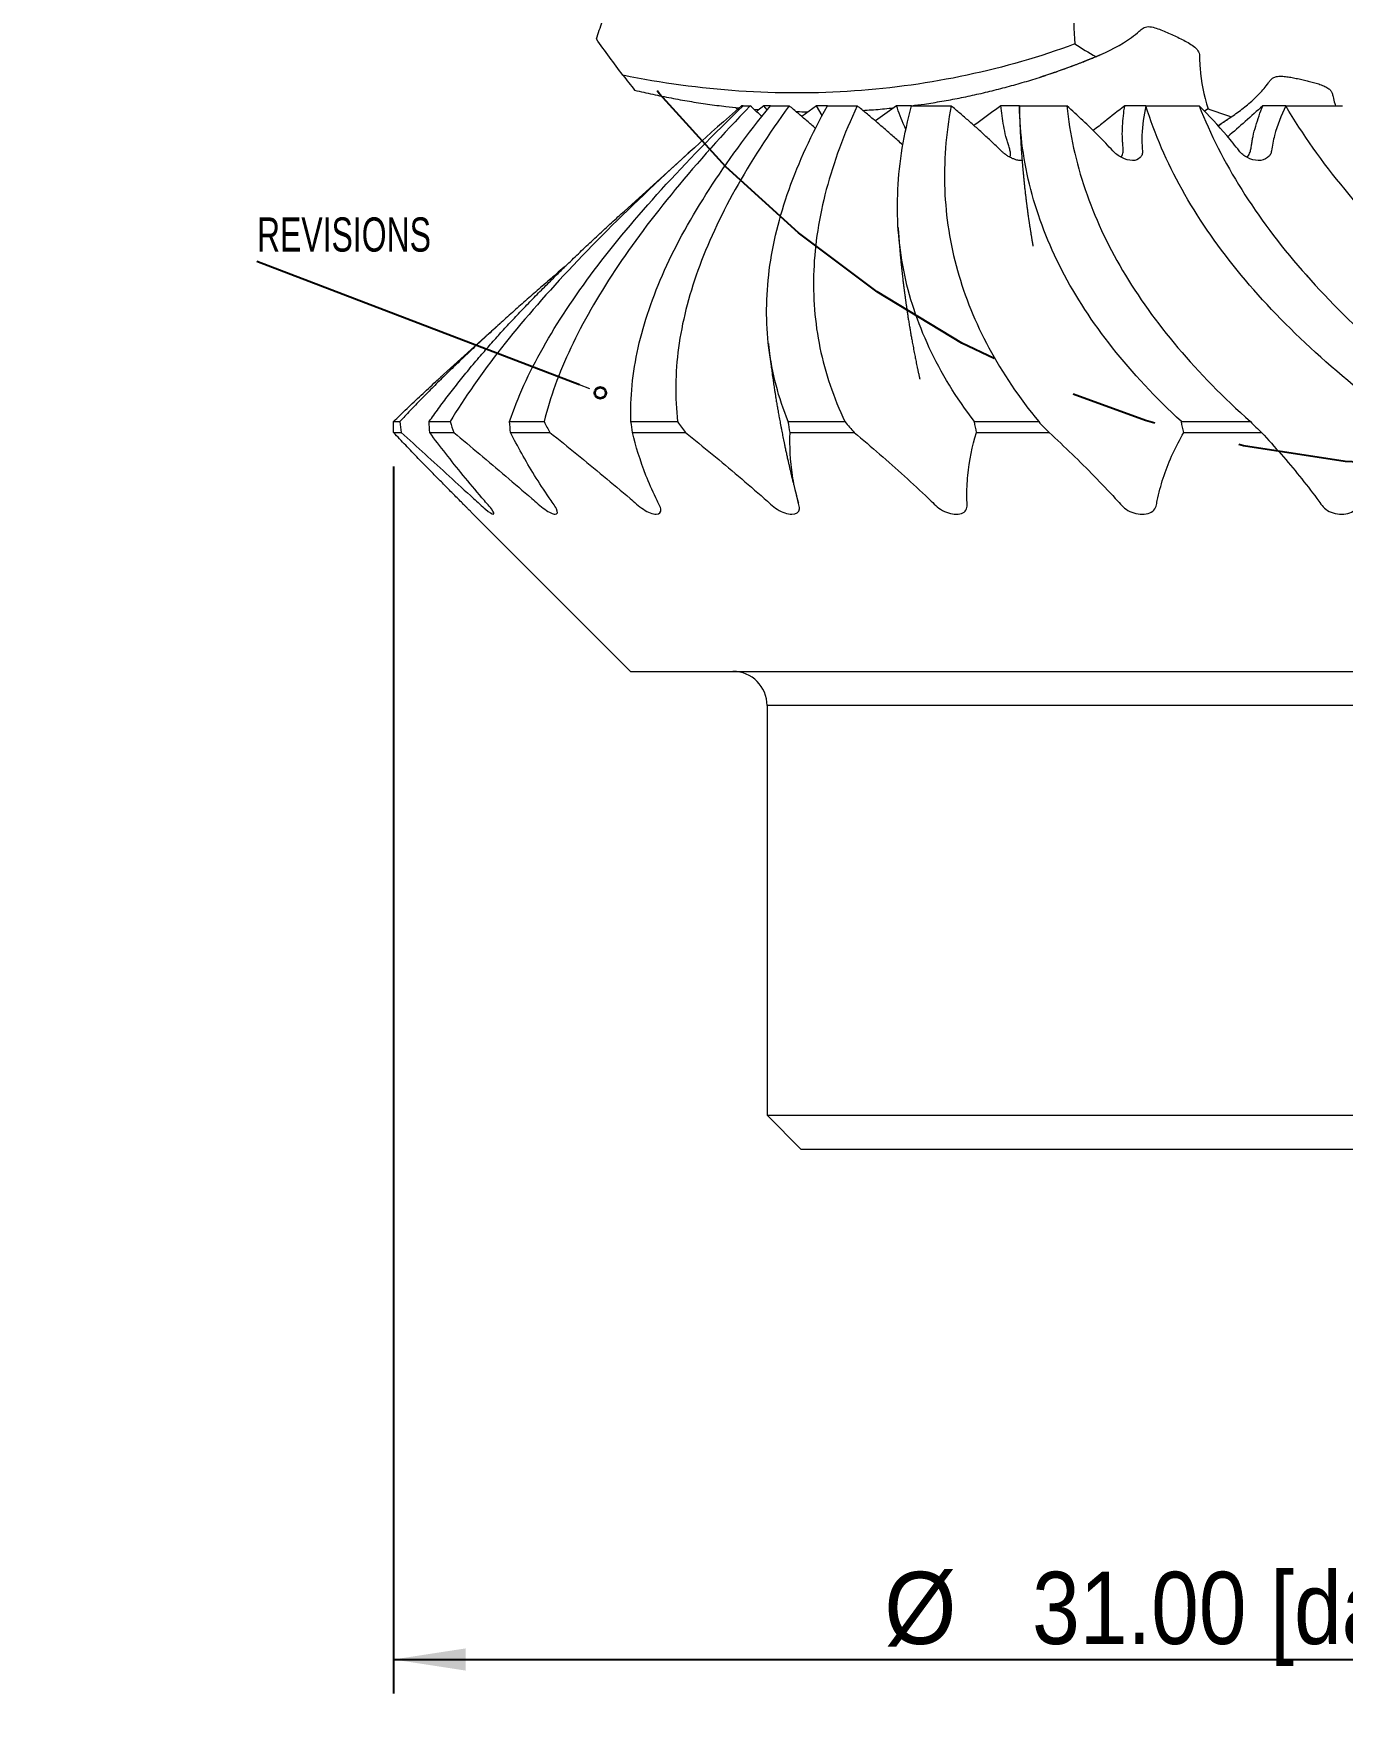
# Model space of a CAD drawing. Header units: millimetres. Extents: x -56 to 182, y 0 to 146.
# Drawn here: x 7.447 to 11.282, y 9.819 to 14.712 of the extents above; entities that cross this region are included whole.
import ezdxf

# ---------------------------------------------------------------- set-up
doc = ezdxf.new("R2010")
doc.units = ezdxf.units.MM
doc.linetypes.add('CENTERX2', pattern=[2.032, 1.27, -0.254, 0.254, -0.254])
for name, color, linetype in [('DRAWING', 7, 'Continuous'), ('FORMAT', 7, 'Continuous'), ('SLD-0', 7, 'Continuous')]:
    doc.layers.add(name, color=color, linetype=linetype)
doc.styles.add('SLDTEXTSTYLE0', font='TXT', dxfattribs={"width": 0.7})
doc.styles.add('SLDTEXTSTYLE1', font='TXT', dxfattribs={"width": 0.96})
doc.styles.add('SLDTEXTSTYLE4', font='TXT', dxfattribs={"width": 0.883333})
doc.styles.add('SLDTEXTSTYLE5', font='TXT', dxfattribs={"width": 0.8864})
doc.dimstyles.new('SLDDIMSTYLE0', dxfattribs={"dimtxt": 0.211667, "dimasz": 0.3302, "dimexe": 0, "dimexo": 0.0625, "dimgap": 0.052917, "dimtad": 1, "dimlfac": 0.5, "dimrnd": 1e-09, "dimzin": 4, "dimdsep": 46, "dimtxsty": 'SLDTEXTSTYLE0', "dimblk1": 'NONE', "dimblk2": 'NONE', "dimsah": 1, "dimcen": 0.09, "dimadec": 0, "dimazin": 1, "dimtfac": 1, "dimtdec": 3, "dimtofl": 0, "dimtmove": 0, "dimatfit": 3, "dimldrblk": 'NONE', "dimfxl": 0, "dimfrac": 2, "dimtolj": 1, "dimtzin": 12, "dimarcsym": 0})
doc.dimstyles.new('SLDDIMSTYLE1', dxfattribs={"dimtxt": 0.211667, "dimasz": 0.3302, "dimexe": 0, "dimexo": 0.0625, "dimgap": 0.052917, "dimtad": 1, "dimlfac": 0.5, "dimrnd": 1e-09, "dimzin": 4, "dimdsep": 46, "dimtxsty": 'SLDTEXTSTYLE0', "dimblk1": 'NONE', "dimblk2": 'NONE', "dimsah": 1, "dimcen": 0, "dimadec": 0, "dimazin": 1, "dimtfac": 1, "dimtdec": 3, "dimtofl": 0, "dimtmove": 0, "dimatfit": 3, "dimldrblk": 'NONE', "dimfxl": 0, "dimfrac": 2, "dimtolj": 1, "dimtzin": 12, "dimarcsym": 0})

# ---------------------------------------------------------------- blocks, each defined once
blk = doc.blocks.new('SW_NOTE_0')
at = {"layer": 'FORMAT', "color": 0, "insert": (0, 0.0645), "char_height": 0.05, "attachment_point": 1, "style": 'SLDTEXTSTYLE0'}
blk.add_mtext('REVISIONS', dxfattribs=at)
blk = doc.blocks.new('SW_CENTERMARKSYMBOL_0')
at = {"layer": 'DRAWING'}
for p, q in [((0, 0.15), (0, 1.075)), ((0, 0), (0, 0.075)), ((-0.15, 0), (-1.075, 0)), ((0, 0), (-0.075, 0)), ((0, 0), (0, -0.075)), ((0, 0), (0.075, 0)), ((0.15, 0), (1.075, 0)), ((0, -0.15), (0, -1.075))]:
    blk.add_line(p, q, dxfattribs=at)
blk = doc.blocks.new('_D_2')
at = {"layer": 'DRAWING'}
for p, q in [((11.8907, 19.4787), (11.9317, 19.9024)), ((11.9317, 19.9024), (14.4082, 19.9024))]:
    blk.add_line(p, q, dxfattribs=at)
blk.add_arc((11.5966, 16.4429), 3.05, 82.5896, 177.0681, dxfattribs=at)
blk.add_solid([(11.8907, 19.4787), (11.9435, 19.6863), (11.8787, 19.6925)], dxfattribs=at)
at = {"layer": 'DRAWING', "attachment_point": 1}
for s, insert, char_height, style in [('%%c', (11.9846, 20.1594), 0.21167, 'SLDTEXTSTYLE1'), ('31.00 [da Tip dia]', (12.4178, 20.1594), 0.211667, 'SLDTEXTSTYLE4')]:
    blk.add_mtext(s, dxfattribs=dict(at, insert=insert, char_height=char_height, style=style))
blk = doc.blocks.new('_None')
blk = doc.blocks.new('_D_3')
at = {"layer": 'DRAWING'}
for p, q in [((8.5022, 13.4429), (8.5022, 9.8486)), ((14.691, 13.4429), (14.691, 9.8486)), ((8.5022, 9.9486), (14.691, 9.9486))]:
    blk.add_line(p, q, dxfattribs=at)
for points in [[(8.5022, 9.9486), (8.7138, 9.916), (8.7138, 9.9811)], [(14.691, 9.9486), (14.4794, 9.9811), (14.4794, 9.916)]]:
    blk.add_solid(points, dxfattribs=at)
at = {"layer": 'DRAWING', "attachment_point": 1}
for s, insert, char_height, style in [('%%c', (9.9397, 10.2055), 0.21167, 'SLDTEXTSTYLE1'), ('31.00 [da Pinion Tip dia]', (10.3729, 10.2055), 0.211667, 'SLDTEXTSTYLE5')]:
    blk.add_mtext(s, dxfattribs=dict(at, insert=insert, char_height=char_height, style=style))

msp = doc.modelspace()

# ---------------------------------------------------------------- linework, layer by layer
at = {"layer": 'DRAWING'}
msp.add_line((9.0471, 13.6823), (8.1022, 14.0439), dxfattribs=at)
at = {"layer": 'DRAWING', "linetype": 'CENTERX2'}
msp.add_circle((11.5966, 16.4429), 3, dxfattribs=at)
at = {"layer": 'SLD-0', "color": 7, "linetype": 'Continuous', "lineweight": 18}
for p, q in [((9.5095, 14.4893), (9.5038, 14.495)), ((9.5238, 14.4978), (9.5217, 14.5001)), ((9.5261, 14.5001), (9.5217, 14.5001)), ((9.5261, 14.5001), (9.5467, 14.5001)), ((9.5578, 14.4899), (9.5728, 14.4886)), ((9.5874, 14.5001), (9.5655, 14.4829)), ((9.5968, 14.4883), (9.5874, 14.5001)), ((9.6061, 14.5001), (9.5874, 14.5001)), ((9.6061, 14.5001), (9.6612, 14.5001)), ((9.7409, 14.5001), (9.6981, 14.4687)), ((9.7579, 14.4717), (9.7409, 14.5001)), ((9.7732, 14.5001), (9.7409, 14.5001)), ((9.7732, 14.5001), (9.8604, 14.5001)), ((9.9755, 14.5001), (9.9136, 14.4555)), ((10.0199, 14.5001), (9.9755, 14.5001)), ((10.0199, 14.5001), (10.1354, 14.5001)), ((10.3355, 14.5001), (10.281, 14.5001)), ((10.3355, 14.5001), (10.4743, 14.5001)), ((10.7062, 14.5001), (10.644, 14.5001)), ((10.7062, 14.5001), (10.8623, 14.5001)), ((10.8882, 14.4912), (10.8774, 14.4845)), ((11.1159, 14.5001), (11.0486, 14.5001)), ((11.1159, 14.5001), (11.2823, 14.5001)), ((10.9175, 14.4418), (10.9562, 14.4678)), ((9.3898, 14.3828), (9.1785, 14.1916)), ((8.8205, 13.8678), (8.639, 13.7036)), ((9.0775, 13.6706), (9.0471, 13.6823)), ((8.5018, 13.5747), (8.5206, 13.5747)), ((8.6065, 13.5747), (8.6679, 13.5747)), ((8.842, 13.5747), (8.9432, 13.5747)), ((9.1978, 13.5747), (9.3344, 13.5747)), ((9.6585, 13.5747), (9.8246, 13.5747)), ((10.2039, 13.5747), (10.3921, 13.5747)), ((10.8102, 13.5747), (11.0123, 13.5747)), ((8.5022, 13.5429), (8.5249, 13.5429)), ((8.6084, 13.5429), (8.6789, 13.5429)), ((8.8452, 13.5429), (8.9605, 13.5429)), ((9.2022, 13.5429), (9.3572, 13.5429)), ((9.6639, 13.5429), (9.8518, 13.5429)), ((10.2101, 13.5429), (10.4227, 13.5429)), ((10.8169, 13.5429), (11.0449, 13.5429)), ((8.7337, 13.3058), (9.1966, 12.8429)), ((9.1966, 12.8429), (13.9966, 12.8429)), ((9.5966, 12.7429), (9.5966, 11.5429)), ((13.5966, 12.7429), (9.5966, 12.7429)), ((9.5966, 11.5429), (9.6966, 11.4429)), ((9.5966, 11.5429), (13.5966, 11.5429)), ((13.4966, 11.4429), (9.6966, 11.4429))]:
    msp.add_line(p, q, dxfattribs=at)
at = {"layer": 'SLD-0', "color": 7, "linetype": 'Continuous', "lineweight": 35}
msp.add_circle((9.1079, 13.659), 0.0163, dxfattribs=at)
at = {"layer": 'SLD-0', "color": 7, "linetype": 'Continuous', "lineweight": 18}
for centre, radius, start, end in [((11.5966, 16.4429), 2.0763, 238.0506, 240.0345), ((11.5966, 16.4429), 3.05, 217.4226, 218.4643), ((11.5966, 16.4429), 2.0763, 250.0506, 252.0345), ((9.4966, 12.7429), 0.1, 0, 90)]:
    msp.add_arc(centre, radius, start, end, dxfattribs=at)
for points, knots in [([(9.0965, 14.6959), (9.0993, 14.7044), (9.105, 14.7215), (9.1141, 14.7467), (9.1238, 14.7715), (9.1344, 14.7969), (9.1462, 14.8228), (9.1572, 14.8451), (9.1654, 14.8608), (9.1706, 14.8702), (9.1742, 14.877), (9.1772, 14.8841), (9.1792, 14.8907), (9.1802, 14.8974), (9.18, 14.9038), (9.1788, 14.9105), (9.1766, 14.9175), (9.1735, 14.9249), (9.1683, 14.935), (9.1607, 14.9479), (9.152, 14.9611), (9.1466, 14.9695), (9.1445, 14.9727)], [0, 0, 0, 0, 0.093167, 0.18637, 0.279689, 0.37305, 0.47725, 0.581518, 0.63915, 0.667965, 0.696785, 0.722489, 0.74843, 0.767571, 0.787214, 0.806382, 0.826047, 0.84876, 0.871732, 0.918607, 0.969611, 1, 1, 1, 1]), ([(10.2082, 14.8991), (10.2487, 14.9057), (10.2874, 14.9165), (10.3313, 14.9364), (10.3398, 14.9407), (10.3523, 14.9477), (10.3562, 14.9502), (10.3654, 14.9537), (10.371, 14.9542), (10.3828, 14.9515), (10.3887, 14.9489), (10.4002, 14.9429), (10.4057, 14.9395), (10.4219, 14.9289), (10.4324, 14.9212), (10.4533, 14.9055), (10.4637, 14.8976), (10.4835, 14.8808), (10.4934, 14.8719), (10.5037, 14.8563), (10.5057, 14.8508), (10.5063, 14.8405), (10.5053, 14.8357), (10.5024, 14.8214), (10.5008, 14.8117), (10.4945, 14.7628), (10.4943, 14.7223), (10.4979, 14.6811)], [0, 0, 0, 0, 0.25, 0.25, 0.3125, 0.3125, 0.34375, 0.34375, 0.375, 0.375, 0.40625, 0.40625, 0.4375, 0.4375, 0.5, 0.5, 0.5625, 0.5625, 0.625, 0.625, 0.65625, 0.65625, 0.6875, 0.6875, 0.75, 0.75, 1, 1, 1, 1]), ([(10.5595, 14.6441), (10.5977, 14.659), (10.6333, 14.6776), (10.6722, 14.7062), (10.6796, 14.7122), (10.6903, 14.7216), (10.6937, 14.725), (10.702, 14.7302), (10.7073, 14.7319), (10.7194, 14.7318), (10.7257, 14.7304), (10.7382, 14.7269), (10.7443, 14.7248), (10.7624, 14.7178), (10.7743, 14.7124), (10.798, 14.7014), (10.8097, 14.6958), (10.8326, 14.6835), (10.8442, 14.6768), (10.8574, 14.6638), (10.8606, 14.6588), (10.8633, 14.6488), (10.8633, 14.6439), (10.8634, 14.6293), (10.8639, 14.6195), (10.8679, 14.5704), (10.8761, 14.5307), (10.8882, 14.4912)], [0, 0, 0, 0, 0.25, 0.25, 0.3125, 0.3125, 0.34375, 0.34375, 0.375, 0.375, 0.40625, 0.40625, 0.4375, 0.4375, 0.5, 0.5, 0.5625, 0.5625, 0.625, 0.625, 0.65625, 0.65625, 0.6875, 0.6875, 0.75, 0.75, 1, 1, 1, 1]), ([(10.4979, 14.6811), (10.3955, 14.6431), (10.2902, 14.6127), (10.0743, 14.5666), (9.9637, 14.5511), (9.7405, 14.5356), (9.6273, 14.5355), (9.4007, 14.5508), (9.2874, 14.5662), (9.1744, 14.5895)], [0, 0, 0, 0, 0.25, 0.25, 0.5, 0.5, 0.75, 0.75, 1, 1, 1, 1]), ([(10.0193, 14.5001), (10.0319, 14.5017), (10.0618, 14.5056), (10.1084, 14.5131), (10.1597, 14.5226), (10.2109, 14.5333), (10.262, 14.5454), (10.3127, 14.5587), (10.363, 14.5733), (10.4129, 14.5891), (10.4624, 14.6062), (10.5113, 14.6244), (10.5434, 14.6376), (10.5595, 14.6441)], [0, 0, 0, 0, 0.067055, 0.158585, 0.250115, 0.343436, 0.436756, 0.530243, 0.62373, 0.717715, 0.8117, 0.90585, 1, 1, 1, 1]), ([(10.4134, 14.5896), (10.4153, 14.5902), (10.4211, 14.5921), (10.4303, 14.5952), (10.4408, 14.5988), (10.4507, 14.6023), (10.4613, 14.606), (10.4721, 14.6099), (10.4827, 14.6138), (10.4907, 14.6168), (10.4966, 14.619), (10.5006, 14.6205), (10.5045, 14.622), (10.5082, 14.6234), (10.5117, 14.6248), (10.5155, 14.6263), (10.5203, 14.6281), (10.5267, 14.6307), (10.5349, 14.6339), (10.5446, 14.6378), (10.5558, 14.6424), (10.566, 14.6466), (10.5724, 14.6494), (10.5747, 14.6503)], [0, 0, 0, 0, 0.033141, 0.10644, 0.16696, 0.225486, 0.288149, 0.360214, 0.426046, 0.483956, 0.509283, 0.534922, 0.559358, 0.582212, 0.603484, 0.624796, 0.652607, 0.694108, 0.74535, 0.80632, 0.877003, 0.957382, 1, 1, 1, 1]), ([(10.3951, 14.5836), (10.3955, 14.5837), (10.3974, 14.5843), (10.401, 14.5855), (10.4063, 14.5872), (10.4101, 14.5884), (10.4121, 14.5891)], [0, 0, 0, 0, 0.06493, 0.342018, 0.634366, 1, 1, 1, 1]), ([(10.9562, 14.4678), (10.9622, 14.4719), (10.9743, 14.48), (10.9916, 14.493), (11.0082, 14.5065), (11.0239, 14.5207), (11.0387, 14.5354), (11.0525, 14.5508), (11.0632, 14.5641), (11.07, 14.5738), (11.0746, 14.5789), (11.0787, 14.5821), (11.0833, 14.5843), (11.0888, 14.5859), (11.0957, 14.5866), (11.1035, 14.5866), (11.1113, 14.5861), (11.1218, 14.5849), (11.1349, 14.5827), (11.1507, 14.5795), (11.1664, 14.5759), (11.1819, 14.5723), (11.1971, 14.5684), (11.2098, 14.5647), (11.2197, 14.5612), (11.2268, 14.5584), (11.2335, 14.5552), (11.2391, 14.5519), (11.2438, 14.5484), (11.2472, 14.5447), (11.2498, 14.5408), (11.2518, 14.5364), (11.2532, 14.5317), (11.2554, 14.5217), (11.2578, 14.5111), (11.2606, 14.5023), (11.2612, 14.5001)], [0, 0, 0, 0, 0.059536, 0.119143, 0.17868, 0.238304, 0.297844, 0.357491, 0.417035, 0.446799, 0.461773, 0.477004, 0.488834, 0.501072, 0.518264, 0.535898, 0.552771, 0.569652, 0.60385, 0.638644, 0.673495, 0.707131, 0.740803, 0.774753, 0.791889, 0.809016, 0.824794, 0.840775, 0.853065, 0.865702, 0.878001, 0.890565, 0.905434, 0.920364, 0.979787, 1, 1, 1, 1]), ([(9.2085, 14.5458), (9.2262, 14.5416), (9.2618, 14.5334), (9.3152, 14.5226), (9.3688, 14.513), (9.4224, 14.5048), (9.471, 14.4983), (9.5018, 14.4951), (9.5146, 14.4938)], [0, 0, 0, 0, 0.174795, 0.349665, 0.524497, 0.69933, 0.874468, 1, 1, 1, 1]), ([(9.5217, 14.5001), (9.4265, 14.4168), (9.3359, 14.3349), (9.1661, 14.174), (9.0873, 14.0953), (8.9423, 13.9405), (8.8767, 13.8648), (8.7609, 13.7174), (8.7104, 13.6454), (8.6679, 13.5747)], [0, 0, 0, 0, 0.25, 0.25, 0.5, 0.5, 0.75, 0.75, 1, 1, 1, 1]), ([(8.842, 13.5747), (8.8657, 13.645), (8.8986, 13.7172), (8.9819, 13.8653), (9.0321, 13.9408), (9.1487, 14.0958), (9.2148, 14.1747), (9.3603, 14.335), (9.4399, 14.4165), (9.5261, 14.5001)], [0, 0, 0, 0, 0.25, 0.25, 0.5, 0.5, 0.75, 0.75, 1, 1, 1, 1]), ([(9.5467, 14.5001), (9.4671, 14.4168), (9.3937, 14.3349), (9.2611, 14.174), (9.2022, 14.0953), (9.0997, 13.9405), (9.0564, 13.8648), (8.987, 13.7174), (8.9607, 13.6454), (8.9432, 13.5747)], [0, 0, 0, 0, 0.25, 0.25, 0.5, 0.5, 0.75, 0.75, 1, 1, 1, 1]), ([(9.1978, 13.5747), (9.1953, 13.645), (9.2025, 13.7172), (9.2356, 13.8653), (9.2615, 13.9408), (9.3313, 14.0958), (9.3751, 14.1747), (9.4786, 14.335), (9.5384, 14.4165), (9.6061, 14.5001)], [0, 0, 0, 0, 0.25, 0.25, 0.5, 0.5, 0.75, 0.75, 1, 1, 1, 1]), ([(9.6612, 14.5001), (9.6007, 14.4168), (9.5478, 14.3349), (9.4582, 14.174), (9.4218, 14.0953), (9.3662, 13.9405), (9.3472, 13.8648), (9.3272, 13.7174), (9.3262, 13.6454), (9.3344, 13.5747)], [0, 0, 0, 0, 0.25, 0.25, 0.5, 0.5, 0.75, 0.75, 1, 1, 1, 1]), ([(9.5811, 14.4686), (9.5804, 14.4693), (9.5688, 14.4799), (9.5574, 14.4903), (9.5467, 14.5001)], [0, 0, 0, 0, 0.058981, 1, 1, 1, 1]), ([(9.6585, 13.5747), (9.6299, 13.645), (9.611, 13.7172), (9.5925, 13.8653), (9.593, 13.9408), (9.613, 14.0958), (9.6325, 14.1747), (9.6894, 14.335), (9.7268, 14.4165), (9.7732, 14.5001)], [0, 0, 0, 0, 0.25, 0.25, 0.5, 0.5, 0.75, 0.75, 1, 1, 1, 1]), ([(9.7383, 14.4339), (9.73, 14.4411), (9.713, 14.4559), (9.6873, 14.4779), (9.6699, 14.4927), (9.6612, 14.5001)], [0, 0, 0, 0, 0.324332, 0.662075, 1, 1, 1, 1]), ([(9.6812, 14.4831), (9.6847, 14.483), (9.6966, 14.4825), (9.7085, 14.4825), (9.7169, 14.4825)], [0, 0, 0, 0, 0.291184, 1, 1, 1, 1]), ([(9.8604, 14.5001), (9.8216, 14.4168), (9.7913, 14.3349), (9.7487, 14.174), (9.7364, 14.0953), (9.7301, 13.9405), (9.7362, 13.8648), (9.7666, 13.7174), (9.7909, 13.6454), (9.8246, 13.5747)], [0, 0, 0, 0, 0.25, 0.25, 0.5, 0.5, 0.75, 0.75, 1, 1, 1, 1]), ([(9.9944, 14.3849), (9.9941, 14.3852), (9.9847, 14.3937), (9.9665, 14.4098), (9.9399, 14.4331), (9.9136, 14.4556), (9.8871, 14.4779), (9.8693, 14.4927), (9.8604, 14.5001)], [0, 0, 0, 0, 0.006329, 0.217153, 0.412546, 0.60808, 0.803987, 1, 1, 1, 1]), ([(9.8767, 14.4865), (9.8851, 14.487), (9.9109, 14.4885), (9.941, 14.4911), (9.9626, 14.4935), (9.9671, 14.494)], [0, 0, 0, 0, 0.27866, 0.852017, 1, 1, 1, 1]), ([(10.0031, 14.4305), (10.0016, 14.4339), (9.9956, 14.4473), (9.9863, 14.4706), (9.9791, 14.4902), (9.9755, 14.5001)], [0, 0, 0, 0, 0.143646, 0.571868, 1, 1, 1, 1]), ([(10.2039, 13.5747), (10.1504, 13.645), (10.1062, 13.7172), (10.037, 13.8653), (10.012, 13.9408), (9.9813, 14.0958), (9.9757, 14.1747), (9.9836, 14.335), (9.997, 14.4165), (10.0199, 14.5001)], [0, 0, 0, 0, 0.25, 0.25, 0.5, 0.5, 0.75, 0.75, 1, 1, 1, 1]), ([(10.1354, 14.5001), (10.12, 14.4168), (10.1138, 14.3349), (10.12, 14.174), (10.1324, 14.0953), (10.1757, 13.9405), (10.2066, 13.8648), (10.286, 13.7174), (10.3345, 13.6454), (10.3921, 13.5747)], [0, 0, 0, 0, 0.25, 0.25, 0.5, 0.5, 0.75, 0.75, 1, 1, 1, 1]), ([(10.3434, 14.3401), (10.3427, 14.3399), (10.3406, 14.3395), (10.3364, 14.3395), (10.3311, 14.3403), (10.3245, 14.342), (10.3166, 14.3449), (10.3076, 14.3492), (10.2986, 14.3545), (10.2904, 14.3605), (10.2834, 14.3669), (10.275, 14.3753), (10.2598, 14.3898), (10.2384, 14.4098), (10.2128, 14.4331), (10.1874, 14.4556), (10.1616, 14.4779), (10.1441, 14.4927), (10.1354, 14.5001)], [0, 0, 0, 0, 0.011927, 0.035558, 0.058533, 0.082031, 0.118115, 0.155216, 0.192295, 0.230616, 0.264248, 0.297974, 0.365501, 0.500121, 0.624887, 0.749744, 0.874838, 1, 1, 1, 1]), ([(10.281, 14.5001), (10.2603, 14.4847), (10.2342, 14.4653), (10.2078, 14.4462), (10.2024, 14.4422)], [0, 0, 0, 0, 0.7958167, 1, 1, 1, 1]), ([(10.3074, 14.3495), (10.3081, 14.3512), (10.3096, 14.3545), (10.3096, 14.3624), (10.3073, 14.3728), (10.3037, 14.3853), (10.2995, 14.3979), (10.2944, 14.4165), (10.2896, 14.4407), (10.2844, 14.4706), (10.2821, 14.4902), (10.281, 14.5001)], [0, 0, 0, 0, 0.043547, 0.088164, 0.167831, 0.247701, 0.327753, 0.407669, 0.605082, 0.802562, 1, 1, 1, 1]), ([(10.8102, 13.5747), (10.7342, 13.645), (10.6667, 13.7172), (10.5496, 13.8653), (10.5003, 13.9408), (10.4202, 14.0958), (10.3898, 14.1747), (10.3483, 14.335), (10.337, 14.4165), (10.3355, 14.5001)], [0, 0, 0, 0, 0.25, 0.25, 0.5, 0.5, 0.75, 0.75, 1, 1, 1, 1]), ([(10.3355, 14.4986), (10.3355, 14.4979), (10.3356, 14.4954), (10.3357, 14.4915), (10.3358, 14.4871), (10.3359, 14.4831), (10.336, 14.4787), (10.3361, 14.4737), (10.3363, 14.4686), (10.3364, 14.4637), (10.3366, 14.4585), (10.3368, 14.4527), (10.3371, 14.4462), (10.3373, 14.4401), (10.3375, 14.4349), (10.3377, 14.4305), (10.3379, 14.4261), (10.3382, 14.4213), (10.3384, 14.4162), (10.3387, 14.4116), (10.3389, 14.4071), (10.3392, 14.4022), (10.3395, 14.3967), (10.3398, 14.3912), (10.3401, 14.3867), (10.3403, 14.383), (10.3405, 14.38), (10.3407, 14.3769), (10.341, 14.3734), (10.3412, 14.369), (10.3416, 14.3644), (10.3419, 14.3598), (10.3423, 14.3544), (10.3428, 14.348), (10.3433, 14.3413), (10.3437, 14.3359), (10.3441, 14.3317), (10.3444, 14.3282), (10.3447, 14.3245), (10.3451, 14.3201), (10.3455, 14.3155), (10.3458, 14.3112), (10.3462, 14.3073), (10.3466, 14.3029), (10.3472, 14.2969), (10.3478, 14.2903), (10.3485, 14.2833), (10.3492, 14.2768), (10.3498, 14.2706), (10.3504, 14.2649), (10.351, 14.2595), (10.3517, 14.2533), (10.3524, 14.2468), (10.3531, 14.2408), (10.3537, 14.2361), (10.3542, 14.2319), (10.3548, 14.2272), (10.3554, 14.2219), (10.3561, 14.2165), (10.3567, 14.2117), (10.3573, 14.2068), (10.3581, 14.2013), (10.3589, 14.1952), (10.3597, 14.1892), (10.3604, 14.1838), (10.3611, 14.1789), (10.3618, 14.1738), (10.3626, 14.1686), (10.3633, 14.1637), (10.3639, 14.1595), (10.3645, 14.1554), (10.3652, 14.1507), (10.366, 14.1459), (10.3666, 14.1415), (10.3672, 14.138), (10.3677, 14.1347), (10.3683, 14.131), (10.369, 14.1263), (10.3698, 14.1215), (10.3706, 14.1168), (10.3713, 14.1122), (10.3721, 14.1079), (10.3727, 14.104), (10.3733, 14.1008), (10.3738, 14.0977), (10.3742, 14.0952), (10.3745, 14.0935), (10.3748, 14.0921), (10.375, 14.0908), (10.3752, 14.0896), (10.3754, 14.0887), (10.3754, 14.0886), (10.3754, 14.0885)], [0, 0, 0, 0, 0.005214, 0.018013, 0.028307, 0.036408, 0.046744, 0.060102, 0.071939, 0.083929, 0.095367, 0.108755, 0.125814, 0.141904, 0.153083, 0.16335, 0.173324, 0.184675, 0.198119, 0.209744, 0.218354, 0.229983, 0.245105, 0.258588, 0.269448, 0.277558, 0.284929, 0.291579, 0.29941, 0.310558, 0.323077, 0.332713, 0.344256, 0.361892, 0.379257, 0.392368, 0.401106, 0.409431, 0.417682, 0.428283, 0.441068, 0.451353, 0.459178, 0.469503, 0.483348, 0.50276, 0.517721, 0.533716, 0.550328, 0.562728, 0.57534, 0.589762, 0.607571, 0.622897, 0.633789, 0.642083, 0.653523, 0.667931, 0.681286, 0.692568, 0.703128, 0.717386, 0.732721, 0.747735, 0.761444, 0.772559, 0.78375, 0.79906, 0.810449, 0.819978, 0.829815, 0.841298, 0.854255, 0.865472, 0.873729, 0.880273, 0.889443, 0.901724, 0.914516, 0.925228, 0.936135, 0.949094, 0.956845, 0.965348, 0.972802, 0.97881, 0.981466, 0.984022, 0.989238, 0.993841, 0.997394, 1, 1, 1, 1]), ([(10.4743, 14.5001), (10.483, 14.4168), (10.5011, 14.3349), (10.5559, 14.174), (10.5923, 14.0953), (10.6833, 13.9405), (10.7377, 13.8648), (10.8626, 13.7174), (10.9333, 13.6454), (11.0123, 13.5747)], [0, 0, 0, 0, 0.25, 0.25, 0.5, 0.5, 0.75, 0.75, 1, 1, 1, 1]), ([(10.7062, 14.5001), (10.6995, 14.4718), (10.6954, 14.4428), (10.6941, 14.3982), (10.6948, 14.383), (10.6962, 14.364), (10.6961, 14.3603), (10.6938, 14.3537), (10.6918, 14.3507), (10.684, 14.3431), (10.6763, 14.3395), (10.6566, 14.3396), (10.6455, 14.3434), (10.6304, 14.3509), (10.6256, 14.3538), (10.6168, 14.3602), (10.613, 14.364), (10.5955, 14.3828), (10.5814, 14.3978), (10.5373, 14.4423), (10.5063, 14.4714), (10.4743, 14.5001)], [0, 0, 0, 0, 0.25, 0.25, 0.375, 0.375, 0.40625, 0.40625, 0.4375, 0.4375, 0.5, 0.5, 0.5625, 0.5625, 0.59375, 0.59375, 0.625, 0.625, 0.75, 0.75, 1, 1, 1, 1]), ([(10.644, 14.5001), (10.6247, 14.4847), (10.5942, 14.4604), (10.5631, 14.4363), (10.5516, 14.4275)], [0, 0, 0, 0, 0.633446, 1, 1, 1, 1]), ([(10.6333, 14.3495), (10.6346, 14.3512), (10.6372, 14.3545), (10.6394, 14.3624), (10.6396, 14.3728), (10.6389, 14.3853), (10.6376, 14.3979), (10.6367, 14.4165), (10.6378, 14.4407), (10.6399, 14.4706), (10.6426, 14.4902), (10.644, 14.5001)], [0, 0, 0, 0, 0.043544, 0.088161, 0.167828, 0.247699, 0.327751, 0.407667, 0.605081, 0.802561, 1, 1, 1, 1]), ([(11.4508, 13.5747), (11.3556, 13.645), (11.2677, 13.7172), (11.108, 13.8653), (11.0365, 13.9408), (10.9106, 14.0958), (10.8566, 14.1747), (10.7675, 14.335), (10.7321, 14.4165), (10.7062, 14.5001)], [0, 0, 0, 0, 0.25, 0.25, 0.5, 0.5, 0.75, 0.75, 1, 1, 1, 1]), ([(10.8623, 14.5001), (10.8947, 14.4168), (10.9363, 14.3349), (11.0372, 14.174), (11.0961, 14.0953), (11.2309, 13.9405), (11.3064, 13.8648), (11.4714, 13.7174), (11.5611, 13.6454), (11.6581, 13.5747)], [0, 0, 0, 0, 0.25, 0.25, 0.5, 0.5, 0.75, 0.75, 1, 1, 1, 1]), ([(11.1159, 14.5001), (11.1021, 14.4718), (11.091, 14.4428), (11.0792, 14.3982), (11.0763, 14.383), (11.0734, 14.364), (11.0725, 14.3603), (11.0684, 14.3537), (11.0655, 14.3507), (11.0552, 14.3431), (11.046, 14.3395), (11.0244, 14.3396), (11.0132, 14.3434), (10.9984, 14.3509), (10.9938, 14.3538), (10.9858, 14.3602), (10.9824, 14.364), (10.9677, 14.3828), (10.9558, 14.3978), (10.9179, 14.4423), (10.8907, 14.4714), (10.8623, 14.5001)], [0, 0, 0, 0, 0.25, 0.25, 0.375, 0.375, 0.40625, 0.40625, 0.4375, 0.4375, 0.5, 0.5, 0.5625, 0.5625, 0.59375, 0.59375, 0.625, 0.625, 0.75, 0.75, 1, 1, 1, 1]), ([(11.0486, 14.5001), (11.0316, 14.4847), (10.998, 14.4543), (10.9632, 14.4242), (10.946, 14.4093)], [0, 0, 0, 0, 0.506074, 1, 1, 1, 1]), ([(11.0012, 14.3495), (11.0031, 14.3512), (11.0068, 14.3545), (11.0111, 14.3624), (11.0138, 14.3728), (11.0159, 14.3853), (11.0175, 14.3979), (11.021, 14.4165), (11.0279, 14.4407), (11.0373, 14.4706), (11.0448, 14.4902), (11.0486, 14.5001)], [0, 0, 0, 0, 0.043544, 0.088161, 0.167828, 0.247699, 0.327751, 0.407667, 0.605081, 0.802561, 1, 1, 1, 1]), ([(12.0978, 13.5747), (11.9876, 13.645), (11.8831, 13.7172), (11.6877, 13.8653), (11.5972, 13.9408), (11.4309, 14.0958), (11.3558, 14.1747), (11.223, 14.335), (11.165, 14.4165), (11.1159, 14.5001)], [0, 0, 0, 0, 0.25, 0.25, 0.5, 0.5, 0.75, 0.75, 1, 1, 1, 1]), ([(10.9176, 14.4417), (10.9186, 14.4423), (10.9215, 14.4443), (10.9269, 14.4478), (10.9342, 14.4527), (10.9429, 14.4585), (10.9529, 14.4653), (10.962, 14.4716), (10.9677, 14.4756), (10.9697, 14.477)], [0, 0, 0, 0, 0.0542613, 0.1672431, 0.3067439, 0.4727285, 0.6651551, 0.8839764, 1, 1, 1, 1]), ([(8.6065, 13.5747), (8.6156, 13.5876), (8.6338, 13.6133), (8.6631, 13.6524), (8.694, 13.6919), (8.7266, 13.7319), (8.7588, 13.7698), (8.7902, 13.8058), (8.8207, 13.8396), (8.8521, 13.8737), (8.8847, 13.9081), (8.9182, 13.9428), (8.9529, 13.9778), (8.9885, 14.0131), (9.0251, 14.0487), (9.0627, 14.0847), (9.1013, 14.1209), (9.1399, 14.1566), (9.1659, 14.1802), (9.1785, 14.1916)], [0, 0, 0, 0, 0.066849, 0.133698, 0.200588, 0.267606, 0.334665, 0.389976, 0.445286, 0.500692, 0.556098, 0.611792, 0.667487, 0.723278, 0.77907, 0.835267, 0.891471, 0.947668, 1, 1, 1, 1]), ([(9.9804, 14.1435), (9.9805, 14.1417), (9.9807, 14.1385), (9.981, 14.1338), (9.9813, 14.1293), (9.9816, 14.1248), (9.982, 14.12), (9.9823, 14.1149), (9.9828, 14.1093), (9.9832, 14.1033), (9.9837, 14.097), (9.9842, 14.0913), (9.9846, 14.0866), (9.9849, 14.0825), (9.9853, 14.0779), (9.9857, 14.073), (9.9861, 14.0686), (9.9865, 14.0647), (9.9868, 14.0609), (9.9873, 14.0564), (9.9878, 14.0509), (9.9884, 14.0447), (9.989, 14.0389), (9.9894, 14.0342), (9.9899, 14.0301), (9.9903, 14.0257), (9.9908, 14.0209), (9.9913, 14.0164), (9.9918, 14.0122), (9.9922, 14.008), (9.9928, 14.0033), (9.9934, 13.9975), (9.9942, 13.991), (9.9949, 13.985), (9.9955, 13.98), (9.9961, 13.9752), (9.9967, 13.9701), (9.9973, 13.9653), (9.9978, 13.9613), (9.9983, 13.9574), (9.9989, 13.9528), (9.9997, 13.9474), (10.0005, 13.9414), (10.0012, 13.9359), (10.0018, 13.9316), (10.0023, 13.9283), (10.0027, 13.9249), (10.0033, 13.9208), (10.0041, 13.9155), (10.0049, 13.9098), (10.0058, 13.9038), (10.0066, 13.8981), (10.0075, 13.8924), (10.0084, 13.8866), (10.0096, 13.8787), (10.0114, 13.8677), (10.0136, 13.8545), (10.0158, 13.8411), (10.018, 13.8283), (10.0205, 13.8145), (10.0234, 13.799), (10.0265, 13.7825), (10.0297, 13.766), (10.0329, 13.7502), (10.0353, 13.7386), (10.0369, 13.7308), (10.0377, 13.7272), (10.0385, 13.7233), (10.0395, 13.7188), (10.0404, 13.7146), (10.0413, 13.7108), (10.0419, 13.7078), (10.0425, 13.705), (10.043, 13.7028), (10.0433, 13.7013), (10.0435, 13.7005), (10.0436, 13.7), (10.0437, 13.6997), (10.0438, 13.6993), (10.0438, 13.6993), (10.0438, 13.6993)], [0, 0, 0, 0, 0.011629, 0.021497, 0.031328, 0.041204, 0.051364, 0.063073, 0.075344, 0.088457, 0.102597, 0.116836, 0.12605, 0.133716, 0.144053, 0.156613, 0.166606, 0.173727, 0.182296, 0.191779, 0.203775, 0.219229, 0.232715, 0.242446, 0.250078, 0.260155, 0.272003, 0.281738, 0.290684, 0.299781, 0.309516, 0.322121, 0.338561, 0.352983, 0.362004, 0.372027, 0.384978, 0.396269, 0.404095, 0.412131, 0.422321, 0.434518, 0.448478, 0.462897, 0.471252, 0.477289, 0.484742, 0.494253, 0.505429, 0.5204, 0.532692, 0.54508, 0.558637, 0.571606, 0.583825, 0.612233, 0.646117, 0.672824, 0.702924, 0.732531, 0.766632, 0.808669, 0.844928, 0.879015, 0.916921, 0.924625, 0.932593, 0.941378, 0.951401, 0.963823, 0.969915, 0.976553, 0.983467, 0.987651, 0.990962, 0.992426, 0.993857, 0.995336, 0.996938, 1, 1, 1, 1]), ([(9.0076, 14.0316), (9, 14.0252), (8.9781, 14.0065), (8.9434, 13.9765), (8.9032, 13.9415), (8.8646, 13.9074), (8.8266, 13.8733), (8.7894, 13.8395), (8.753, 13.8059), (8.7173, 13.7724), (8.6823, 13.739), (8.6481, 13.7057), (8.6148, 13.6726), (8.5824, 13.6397), (8.5509, 13.607), (8.5307, 13.5855), (8.5206, 13.5747)], [0, 0, 0, 0, 0.040252, 0.116914, 0.18984, 0.262773, 0.3357, 0.408886, 0.482079, 0.555265, 0.62925, 0.703242, 0.777226, 0.851482, 0.925745, 1, 1, 1, 1]), ([(11.1799, 13.9995), (11.1794, 14.0001), (11.1785, 14.0014), (11.1772, 14.0032), (11.1759, 14.0051), (11.175, 14.0064), (11.1742, 14.0076), (11.1738, 14.0082), (11.1737, 14.0083), (11.1736, 14.0084)], [0, 0, 0, 0, 0.227217, 0.519123, 0.654726, 0.773725, 0.895444, 0.947285, 1, 1, 1, 1]), ([(9.6003, 13.8037), (9.6004, 13.8029), (9.6006, 13.8008), (9.601, 13.7977), (9.6013, 13.7941), (9.6017, 13.7907), (9.6022, 13.7869), (9.6029, 13.7808), (9.6038, 13.7731), (9.6048, 13.7652), (9.6055, 13.7592), (9.6061, 13.754), (9.6069, 13.7482), (9.6078, 13.7414), (9.6088, 13.7335), (9.6099, 13.7257), (9.6109, 13.7185), (9.6117, 13.7123), (9.6125, 13.7065), (9.6134, 13.7005), (9.6144, 13.6935), (9.6156, 13.6853), (9.6169, 13.6769), (9.618, 13.6695), (9.619, 13.6634), (9.6198, 13.658), (9.6207, 13.6528), (9.6215, 13.6475), (9.6225, 13.6416), (9.6236, 13.6349), (9.6248, 13.6275), (9.6263, 13.619), (9.6278, 13.6104), (9.6293, 13.6018), (9.6307, 13.5941), (9.6321, 13.5863), (9.6336, 13.5781), (9.6352, 13.5693), (9.637, 13.5601), (9.6387, 13.551), (9.6404, 13.5424), (9.6421, 13.534), (9.6438, 13.5256), (9.6456, 13.5165), (9.6478, 13.5062), (9.6502, 13.4945), (9.653, 13.4819), (9.6557, 13.4694), (9.6583, 13.4578), (9.6607, 13.4473), (9.663, 13.4375), (9.6653, 13.4276), (9.6679, 13.4169), (9.6707, 13.4052), (9.6734, 13.3941), (9.6759, 13.3841), (9.6781, 13.3755), (9.6799, 13.3686), (9.6813, 13.3631), (9.6825, 13.3585), (9.684, 13.3526), (9.686, 13.3453), (9.6874, 13.3398), (9.6882, 13.3369)], [0, 0, 0, 0, 0.0049296, 0.0134645, 0.0199047, 0.0270396, 0.0350611, 0.0438085, 0.0657582, 0.0833923, 0.0937992, 0.1041616, 0.1158304, 0.130687, 0.1471733, 0.1656173, 0.1803277, 0.1929706, 0.2048694, 0.2167577, 0.2311099, 0.2496585, 0.2688146, 0.284229, 0.2965868, 0.3079044, 0.3188402, 0.329779, 0.341594, 0.3563563, 0.3725393, 0.3890058, 0.4101651, 0.4279045, 0.4436949, 0.4597774, 0.4774491, 0.4963619, 0.5164897, 0.5363828, 0.5552123, 0.5715459, 0.5904973, 0.6094481, 0.6304741, 0.6567117, 0.6845536, 0.7122876, 0.73808, 0.7596735, 0.7804844, 0.8016116, 0.8243486, 0.8504563, 0.8776011, 0.896866, 0.9159994, 0.9342705, 0.9422867, 0.951792, 0.9645757, 0.9806436, 1, 1, 1, 1]), ([(8.5018, 13.5747), (8.515, 13.5876), (8.5415, 13.6133), (8.5832, 13.6524), (8.6157, 13.6825), (8.6348, 13.6997), (8.6391, 13.7035)], [0, 0, 0, 0, 0.303905, 0.60781, 0.911906, 1, 1, 1, 1]), ([(8.7337, 13.3058), (8.733, 13.3065), (8.7316, 13.3079), (8.7284, 13.3111), (8.7243, 13.3153), (8.7193, 13.3204), (8.7135, 13.3262), (8.7052, 13.3346), (8.6904, 13.3495), (8.6697, 13.3704), (8.6453, 13.3951), (8.6214, 13.4194), (8.5979, 13.4434), (8.5762, 13.4657), (8.5562, 13.4864), (8.5318, 13.5118), (8.514, 13.5305), (8.5022, 13.5429)], [0, 0, 0, 0, 0.021148, 0.044094, 0.066437, 0.08951, 0.114181, 0.138906, 0.188988, 0.288758, 0.386714, 0.484669, 0.582623, 0.680644, 0.760408, 0.840204, 1, 1, 1, 1]), ([(8.5249, 13.5429), (8.5709, 13.5008), (8.6177, 13.4583), (8.6887, 13.3935), (8.7126, 13.3717), (8.7426, 13.3443), (8.7486, 13.3388), (8.7606, 13.3278), (8.7666, 13.3224), (8.783, 13.3087), (8.7912, 13.3037), (8.7979, 13.3039), (8.7963, 13.3092), (8.7851, 13.3239), (8.7803, 13.3295), (8.7707, 13.3406), (8.7659, 13.3462), (8.7422, 13.3739), (8.7239, 13.3958), (8.671, 13.4604), (8.6384, 13.5023), (8.6084, 13.5429)], [0, 0, 0, 0, 0.25, 0.25, 0.375, 0.375, 0.40625, 0.40625, 0.4375, 0.4375, 0.5, 0.5, 0.5625, 0.5625, 0.59375, 0.59375, 0.625, 0.625, 0.75, 0.75, 1, 1, 1, 1]), ([(8.6789, 13.5429), (8.7294, 13.5008), (8.7801, 13.4583), (8.8563, 13.3935), (8.8817, 13.3717), (8.9134, 13.3443), (8.9197, 13.3388), (8.9325, 13.3278), (8.939, 13.3224), (8.9578, 13.3087), (8.9691, 13.3037), (8.9825, 13.3039), (8.9846, 13.3092), (8.9772, 13.3239), (8.9734, 13.3295), (8.9657, 13.3406), (8.9619, 13.3462), (8.943, 13.3739), (8.9288, 13.3958), (8.8887, 13.4604), (8.8654, 13.5023), (8.8452, 13.5429)], [0, 0, 0, 0, 0.25, 0.25, 0.375, 0.375, 0.40625, 0.40625, 0.4375, 0.4375, 0.5, 0.5, 0.5625, 0.5625, 0.59375, 0.59375, 0.625, 0.625, 0.75, 0.75, 1, 1, 1, 1]), ([(8.9605, 13.5429), (9.0131, 13.5008), (9.0656, 13.4583), (9.1436, 13.3935), (9.1694, 13.3717), (9.2015, 13.3443), (9.2079, 13.3388), (9.2208, 13.3278), (9.2274, 13.3224), (9.2478, 13.3087), (9.2618, 13.3037), (9.2813, 13.3039), (9.287, 13.3092), (9.2839, 13.3239), (9.2812, 13.3295), (9.2758, 13.3406), (9.273, 13.3462), (9.2598, 13.3739), (9.2503, 13.3958), (9.2248, 13.4604), (9.2117, 13.5023), (9.2022, 13.5429)], [0, 0, 0, 0, 0.25, 0.25, 0.375, 0.375, 0.40625, 0.40625, 0.4375, 0.4375, 0.5, 0.5, 0.5625, 0.5625, 0.59375, 0.59375, 0.625, 0.625, 0.75, 0.75, 1, 1, 1, 1]), ([(9.3572, 13.5429), (9.4098, 13.5008), (9.4617, 13.4583), (9.5381, 13.3935), (9.5633, 13.3717), (9.5943, 13.3443), (9.6005, 13.3388), (9.6129, 13.3278), (9.6194, 13.3224), (9.6406, 13.3087), (9.6565, 13.3037), (9.6813, 13.3039), (9.6904, 13.3092), (9.6916, 13.3239), (9.6902, 13.3295), (9.6872, 13.3406), (9.6857, 13.3462), (9.6787, 13.3739), (9.6743, 13.3958), (9.6645, 13.4604), (9.6623, 13.5023), (9.6639, 13.5429)], [0, 0, 0, 0, 0.25, 0.25, 0.375, 0.375, 0.40625, 0.40625, 0.4375, 0.4375, 0.5, 0.5, 0.5625, 0.5625, 0.59375, 0.59375, 0.625, 0.625, 0.75, 0.75, 1, 1, 1, 1]), ([(9.8518, 13.5429), (9.902, 13.5008), (9.9511, 13.4583), (10.0226, 13.3935), (10.046, 13.3717), (10.0746, 13.3443), (10.0803, 13.3388), (10.0918, 13.3278), (10.0979, 13.3224), (10.1188, 13.3087), (10.136, 13.3037), (10.1651, 13.3039), (10.1771, 13.3092), (10.1826, 13.3239), (10.1825, 13.3295), (10.1821, 13.3406), (10.1819, 13.3462), (10.1814, 13.3739), (10.1824, 13.3958), (10.1887, 13.4604), (10.1974, 13.5023), (10.2101, 13.5429)], [0, 0, 0, 0, 0.25, 0.25, 0.375, 0.375, 0.40625, 0.40625, 0.4375, 0.4375, 0.5, 0.5, 0.5625, 0.5625, 0.59375, 0.59375, 0.625, 0.625, 0.75, 0.75, 1, 1, 1, 1]), ([(10.4227, 13.5429), (10.4683, 13.5008), (10.5125, 13.4583), (10.5758, 13.3935), (10.5964, 13.3717), (10.6214, 13.3443), (10.6263, 13.3388), (10.6364, 13.3278), (10.6418, 13.3224), (10.6616, 13.3087), (10.6793, 13.3037), (10.7114, 13.3039), (10.7259, 13.3092), (10.7354, 13.3239), (10.7366, 13.3295), (10.7389, 13.3406), (10.7399, 13.3462), (10.746, 13.3739), (10.7522, 13.3958), (10.7743, 13.4604), (10.7937, 13.5023), (10.8169, 13.5429)], [0, 0, 0, 0, 0.25, 0.25, 0.375, 0.375, 0.40625, 0.40625, 0.4375, 0.4375, 0.5, 0.5, 0.5625, 0.5625, 0.59375, 0.59375, 0.625, 0.625, 0.75, 0.75, 1, 1, 1, 1]), ([(11.0449, 13.5429), (11.0839, 13.5008), (11.1212, 13.4583), (11.1737, 13.3935), (11.1906, 13.3717), (11.2109, 13.3443), (11.2148, 13.3388), (11.223, 13.3278), (11.2275, 13.3224), (11.2452, 13.3087), (11.2628, 13.3037), (11.2963, 13.3039), (11.3127, 13.3092), (11.3258, 13.3239), (11.3283, 13.3295), (11.3331, 13.3406), (11.3354, 13.3462), (11.3478, 13.3739), (11.359, 13.3958), (11.396, 13.4604), (11.4251, 13.5023), (11.4577, 13.5429)], [0, 0, 0, 0, 0.25, 0.25, 0.375, 0.375, 0.40625, 0.40625, 0.4375, 0.4375, 0.5, 0.5, 0.5625, 0.5625, 0.59375, 0.59375, 0.625, 0.625, 0.75, 0.75, 1, 1, 1, 1])]:
    msp.add_open_spline(points, degree=3, knots=knots, dxfattribs=at)
for points in [[(9.1744, 14.5895), (9.1474, 14.6247), (9.1215, 14.6602), (9.0965, 14.6959)], [(8.5022, 13.5429), (8.502, 13.5535), (8.5019, 13.5641), (8.5018, 13.5747)], [(8.5206, 13.5747), (8.522, 13.5641), (8.5234, 13.5535), (8.5249, 13.5429)], [(8.6084, 13.5429), (8.6077, 13.5535), (8.6071, 13.5641), (8.6065, 13.5747)], [(8.6679, 13.5747), (8.6715, 13.5641), (8.6752, 13.5535), (8.6789, 13.5429)], [(8.8452, 13.5429), (8.8441, 13.5535), (8.843, 13.5641), (8.842, 13.5747)], [(8.9432, 13.5747), (8.9489, 13.5641), (8.9547, 13.5535), (8.9605, 13.5429)], [(9.2022, 13.5429), (9.2007, 13.5535), (9.1993, 13.5641), (9.1978, 13.5747)], [(9.3344, 13.5747), (9.342, 13.5641), (9.3496, 13.5535), (9.3572, 13.5429)], [(9.6639, 13.5429), (9.6621, 13.5535), (9.6603, 13.5641), (9.6585, 13.5747)], [(9.8246, 13.5747), (9.8336, 13.5641), (9.8427, 13.5535), (9.8518, 13.5429)], [(10.2101, 13.5429), (10.208, 13.5535), (10.2059, 13.5641), (10.2039, 13.5747)], [(10.3921, 13.5747), (10.4023, 13.5641), (10.4125, 13.5535), (10.4227, 13.5429)], [(10.8169, 13.5429), (10.8146, 13.5535), (10.8123, 13.5641), (10.8102, 13.5747)], [(11.0123, 13.5747), (11.0232, 13.5641), (11.034, 13.5535), (11.0449, 13.5429)]]:
    msp.add_open_spline(points, degree=3, dxfattribs=at)

# ---------------------------------------------------------------- block references
at = {"color": 7, "linetype": 'Continuous', "xscale": 2, "yscale": 2, "zscale": 2}
for name, p in [('SW_CENTERMARKSYMBOL_0', (11.5966, 16.4429)), ('SW_NOTE_0', (8.1022, 14.0439))]:
    msp.add_blockref(name, p, dxfattribs=at)

# ---------------------------------------------------------------- dimensions: what is measured, and where the dimension line sits
at = {"layer": 'DRAWING'}
dim = msp.add_radius_dim(center=(11.5966, 16.4429), mpoint=(0, 0), text='%%c<> [da Tip dia]', dimstyle='SLDDIMSTYLE1', dxfattribs=at)
dim.commit()
dim.dimension.update_dxf_attribs({"geometry": '_D_2', "text_midpoint": (13.2493, 20.0747), "dimtype": 164})
dim = msp.add_linear_dim(base=(8.5022, 9.9486), p1=(14.691, 13.5429), p2=(8.5022, 13.5429), text='%%c<> [da Pinion Tip dia]', dimstyle='SLDDIMSTYLE0', dxfattribs=at)
dim.commit()
dim.dimension.update_dxf_attribs({"geometry": '_D_3', "text_midpoint": (11.5966, 9.9486), "dimtype": 160})

doc.saveas('drawing.dxf')
